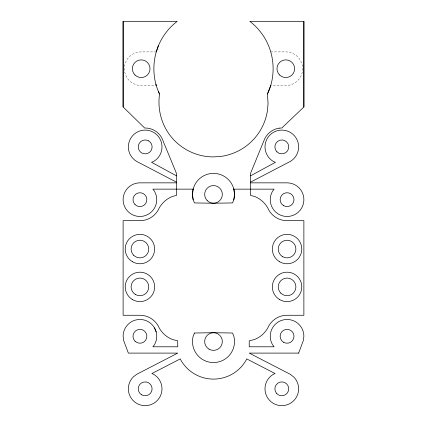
<?xml version="1.0" encoding="UTF-8"?>
<svg xmlns="http://www.w3.org/2000/svg" width="427" height="427" viewBox="0 0 427 427"><rect width="100%" height="100%" fill="white"/><g stroke="black" fill="none" stroke-linecap="round" stroke-linejoin="round"><path stroke-width="0.32" stroke-dasharray="2.13 1.6" d="M156.309 51.897L141.193 51.897A16.813 16.813 0 0 0 124.38 68.715A16.813 16.813 0 0 0 141.198 85.528L156.309 85.528M270.702 51.891L285.812 51.891A16.813 16.813 0 0 1 302.626 68.71A16.813 16.813 0 0 1 285.807 85.523L271.358 85.523"/><path stroke-width="0.64" d="M298.745 353.102L249.229 353.102L290.216 374.271L293.701 376.945A16.813 16.813 0 0 1 292.618 401.716A16.813 16.813 0 0 1 268.033 398.482A16.813 16.813 0 0 1 273.403 374.271L275.111 373.566L246.667 358.877L246.043 360.287A37.555 37.555 0 0 1 180.952 360.281L180.322 358.867L151.868 373.566L153.576 374.271A16.813 16.813 0 0 1 158.945 398.482A16.813 16.813 0 0 1 134.361 401.716A16.813 16.813 0 0 1 133.277 376.945L136.763 374.271L177.749 353.102L128.356 353.102L123.686 340.639L123.115 336.284A16.813 16.813 0 0 1 144.283 320.042A16.813 16.813 0 0 1 154.494 344.69L152.882 346.793L177.749 346.793L177.707 340.81L172.545 339.55A26.047 26.047 0 0 1 158.134 325.774A21.019 21.019 0 0 0 139.928 315.265L123.115 315.265L123.115 220.679L139.928 220.679A21.019 21.019 0 0 0 158.134 210.169A26.047 26.047 0 0 1 172.545 196.393L176.479 195.433L176.479 173.421L163.285 141.508A18.895 18.895 0 0 0 144.657 128.015L123.115 106.969L123.12 21.35L177.162 21.35A59.695 59.695 0 0 0 158.348 45.87C152.113 61.168 152.306 79.091 159.554 94.004C157.809 105.805 159.965 118.06 165.628 128.564A54.581 54.581 0 0 0 212.272 156.906L219.403 156.602A54.581 54.581 0 0 0 267.441 110.673L268.065 103.564L267.441 93.999L270.702 85.523M279.493 128.132L281.82 127.988L303.88 106.969L303.885 21.35L249.832 21.35A59.695 59.695 0 0 1 268.647 45.865C274.892 61.162 274.689 79.091 267.441 94.004M193.196 188.964L192.476 194.408L193.196 199.847L194.472 202.932L213.5 203.236L232.523 202.932L233.799 199.847L234.519 194.408L233.799 188.964M156.309 51.897L158.348 45.865M298.628 353.102L303.303 340.639L303.88 336.284A16.813 16.813 0 0 0 282.711 320.042A16.813 16.813 0 0 0 272.501 344.69L274.113 346.793L249.229 346.793L249.229 340.826L254.449 339.55A26.047 26.047 0 0 0 268.861 325.774A21.019 21.019 0 0 1 287.067 315.265L303.88 315.265L303.88 220.679L287.067 220.679A21.019 21.019 0 0 1 268.861 210.169A26.047 26.047 0 0 0 254.449 196.393L250.521 195.433L250.521 173.394L264.398 139.533C266.971 133.411 272.906 128.927 279.493 128.132M250.516 175.839L275.452 162.308L273.408 161.465A16.813 16.813 0 0 1 268.935 136.096A16.813 16.813 0 0 1 294.699 136.096A16.813 16.813 0 0 1 290.227 161.465L250.516 182.169M250.516 182.847L287.067 182.847A16.813 16.813 0 0 1 303.624 202.579A16.813 16.813 0 0 1 281.313 215.459A16.813 16.813 0 0 1 272.501 191.253L274.118 189.15L233.799 189.15M193.196 189.145L152.882 189.15L154.494 191.253A16.813 16.813 0 0 1 145.682 215.459A16.813 16.813 0 0 1 123.371 202.579A16.813 16.813 0 0 1 139.928 182.847L176.479 182.847L176.479 182.174L136.768 161.47A16.813 16.813 0 0 1 132.295 136.096A16.813 16.813 0 0 1 158.059 136.096A16.813 16.813 0 0 1 153.587 161.47L151.548 162.313L176.479 175.839M158.348 91.554L159.554 93.999M154.494 327.877L156.17 331.934M155.844 84.162L156.303 85.528M303.88 21.35L303.88 106.969M123.115 21.35L123.115 106.969M193.196 199.847A21.019 21.019 0 0 1 213.5 173.389A21.019 21.019 0 0 1 233.799 199.847M194.472 333.012L193.196 336.102A21.019 21.019 0 0 0 213.5 362.56A21.019 21.019 0 0 0 233.799 336.102L232.523 333.012L213.5 332.713L194.472 333.012M148.649 140.899L146.973 140.205A6.939 6.939 0 0 0 140.275 151.809L141.711 152.914A6.939 6.939 0 0 0 151.185 150.373A6.939 6.939 0 0 0 148.644 140.899M135.514 294.534A8.828 8.828 0 0 0 148.756 286.891A8.828 8.828 0 0 0 135.514 279.242A8.828 8.828 0 0 0 135.514 294.534M280.822 293.13A8.828 8.828 0 0 0 295.591 289.175A8.828 8.828 0 0 0 284.782 278.361A8.828 8.828 0 0 0 280.822 293.13M282.653 256.702A8.828 8.828 0 0 0 295.895 249.053A8.828 8.828 0 0 0 282.653 241.41A8.828 8.828 0 0 0 282.653 256.702M133.688 255.298A8.828 8.828 0 0 0 148.457 251.338A8.828 8.828 0 0 0 137.643 240.529A8.828 8.828 0 0 0 133.688 255.298M135.023 341.189A6.939 6.939 0 0 0 146.632 338.083A6.939 6.939 0 0 0 138.135 329.585A6.939 6.939 0 0 0 135.023 341.189M283.597 342.294A6.939 6.939 0 0 0 294 336.284A6.939 6.939 0 0 0 283.597 330.279A6.939 6.939 0 0 0 283.597 342.294M132.573 299.631A14.715 14.715 0 0 0 154.643 286.891A14.715 14.715 0 0 0 132.573 274.15A14.715 14.715 0 0 0 132.573 299.631M279.706 261.799A14.715 14.715 0 0 0 301.777 249.053A14.715 14.715 0 0 0 279.706 236.312A14.715 14.715 0 0 0 279.706 261.799M132.573 261.799A14.715 14.715 0 0 0 154.643 249.053A14.715 14.715 0 0 0 132.573 236.312A14.715 14.715 0 0 0 132.573 261.799M279.706 299.631A14.715 14.715 0 0 0 301.777 286.891A14.715 14.715 0 0 0 279.706 274.15A14.715 14.715 0 0 0 279.706 299.631M283.597 205.665A6.939 6.939 0 0 0 294 199.66A6.939 6.939 0 0 0 283.597 193.65A6.939 6.939 0 0 0 283.597 205.665M135.028 204.565A6.939 6.939 0 0 0 146.632 201.453A6.939 6.939 0 0 0 138.135 192.961A6.939 6.939 0 0 0 135.028 204.565M141.7 394.842A6.939 6.939 0 0 0 152.108 388.832A6.939 6.939 0 0 0 141.7 382.827A6.939 6.939 0 0 0 141.7 394.842M276.904 393.737A6.939 6.939 0 0 0 288.508 390.63A6.939 6.939 0 0 0 280.016 382.133A6.939 6.939 0 0 0 276.904 393.737M276.915 151.809A6.939 6.939 0 0 0 288.519 148.697A6.939 6.939 0 0 0 280.021 140.205A6.939 6.939 0 0 0 276.915 151.809M207.255 200.647A8.828 8.828 0 0 0 222.024 196.692A8.828 8.828 0 0 0 211.21 185.878A8.828 8.828 0 0 0 207.255 200.647M209.081 349.185A8.828 8.828 0 0 0 222.323 341.541A8.828 8.828 0 0 0 209.081 333.893A8.828 8.828 0 0 0 209.081 349.185M134.953 74.955A8.828 8.828 0 0 0 149.722 70.999A8.828 8.828 0 0 0 138.908 60.186A8.828 8.828 0 0 0 134.953 74.955M279.562 74.949A8.828 8.828 0 0 0 294.331 70.994A8.828 8.828 0 0 0 283.517 60.18A8.828 8.828 0 0 0 279.562 74.949"/></g></svg>
